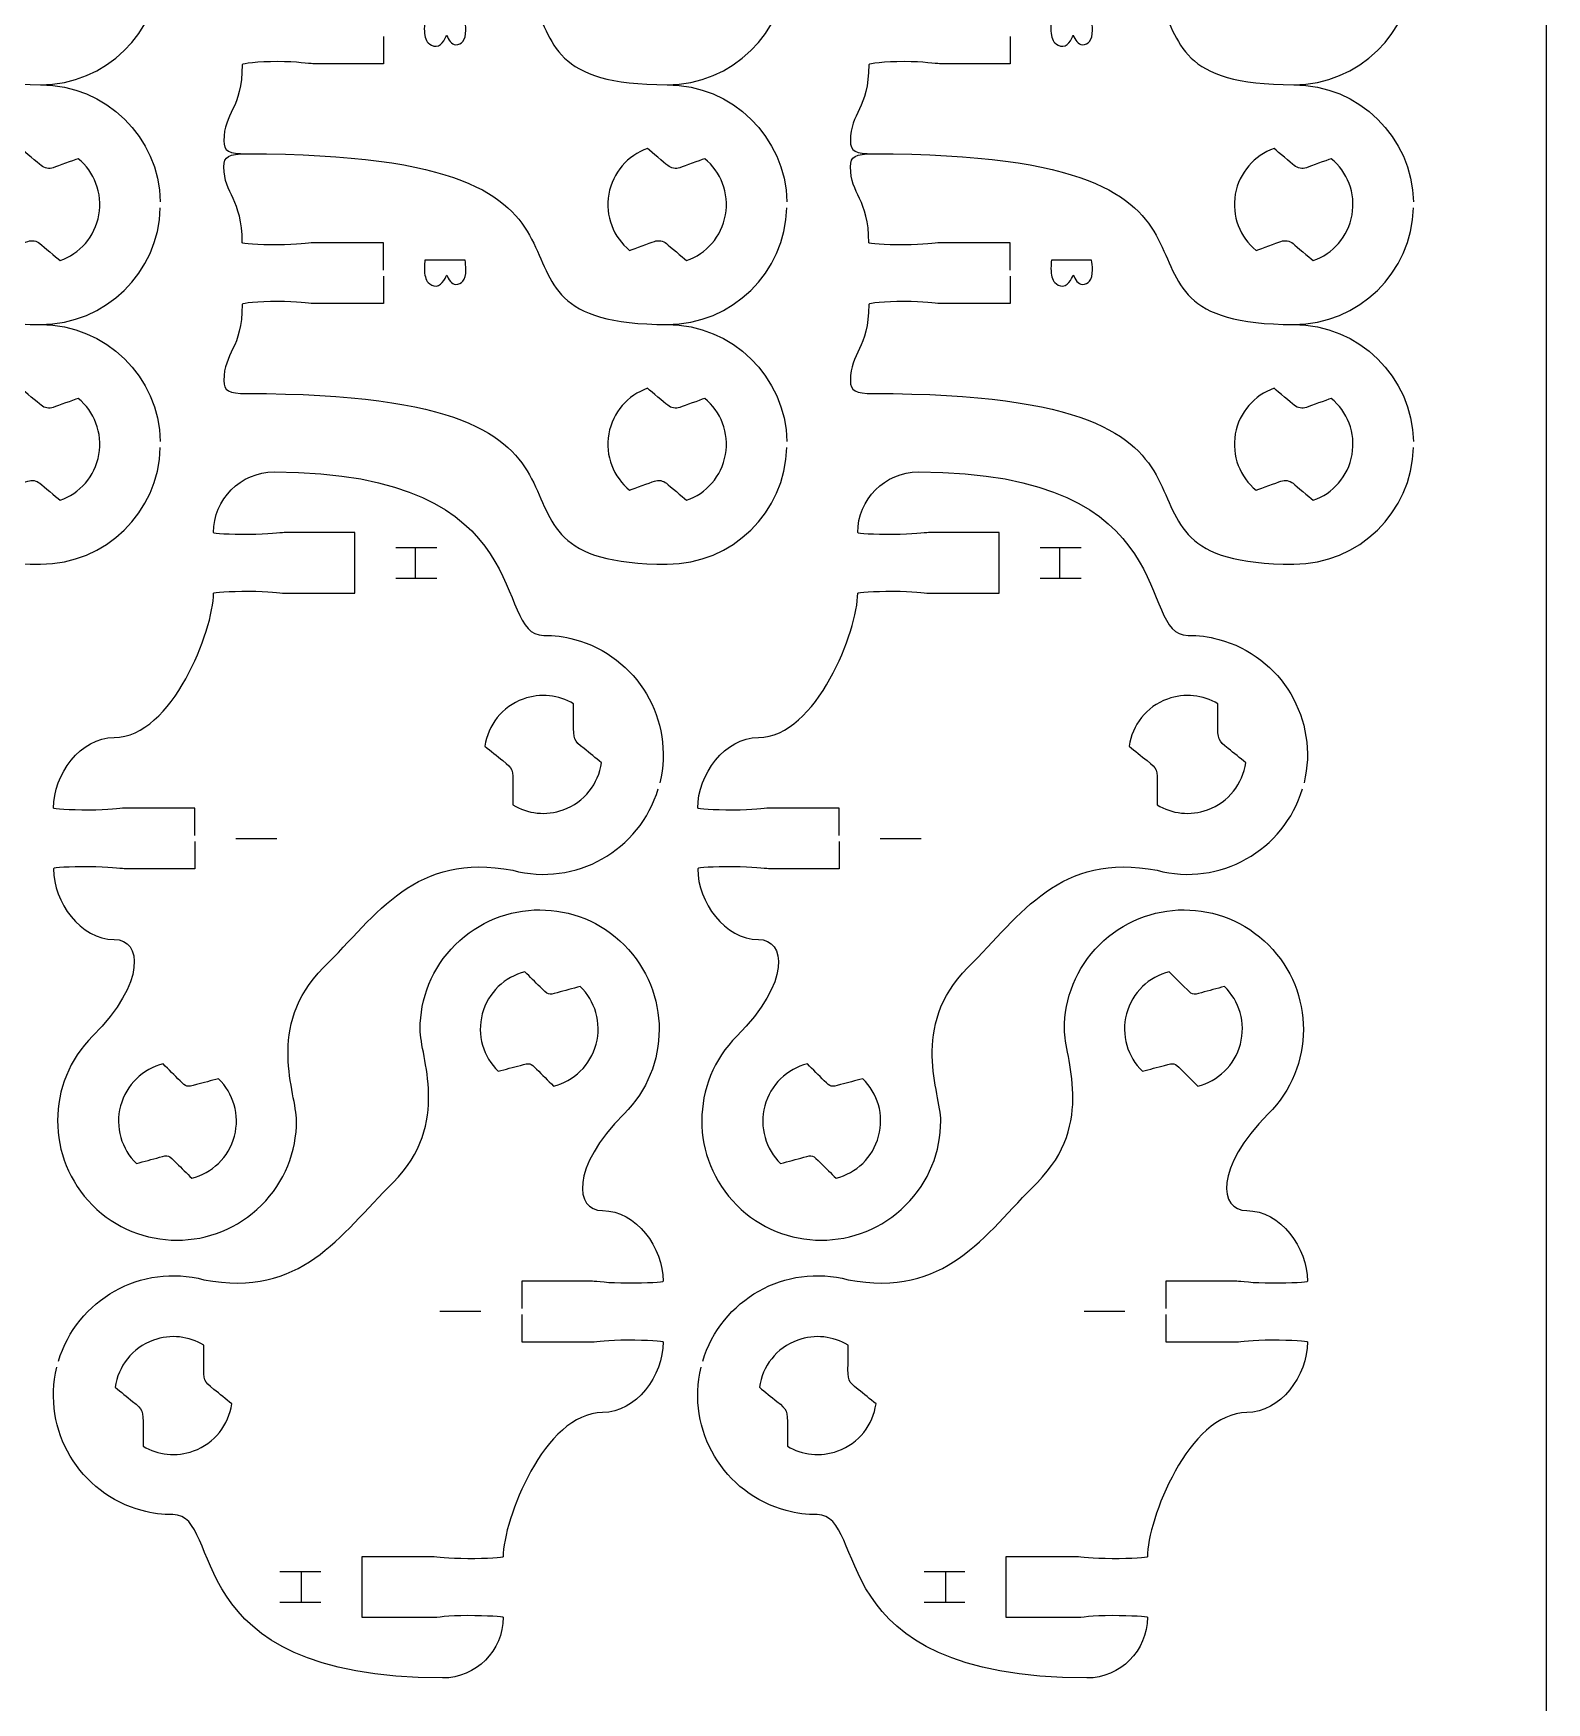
# Model space of a CAD drawing. Extents: x 0 to 300, y 0 to 300.
# Drawn here: x 225.1 to 300, y 131.7 to 214.4 of the extents above; entities that cross this region are included whole.
import ezdxf

# ---------------------------------------------------------------- set-up
doc = ezdxf.new("R2010")
doc.units = 0
doc.header["$MEASUREMENT"] = 0
doc.layers.add('DEFAULT', color=7, linetype='CONTINUOUS')

msp = doc.modelspace()

# ---------------------------------------------------------------- linework, layer by layer
at = {"layer": 'DEFAULT', "color": 1}
msp.add_lwpolyline([(299.999, 5.252), (299.999, 294.949)], dxfattribs=at)
at = {"layer": 'DEFAULT', "color": 250}
for points in [[(245.06, 188.893), (243.039, 188.893)], [(243.987, 188.893), (243.987, 187.391)], [(276.951, 188.893), (274.93, 188.893)], [(275.878, 188.893), (275.878, 187.391)], [(243.039, 187.391), (245.06, 187.391)], [(274.93, 187.391), (276.951, 187.391)], [(235.119, 174.506), (237.14, 174.506)], [(267.01, 174.506), (269.031, 174.506)], [(247.235, 151.084), (245.214, 151.084)], [(279.126, 151.084), (277.105, 151.084)], [(239.315, 138.199), (237.294, 138.199)], [(238.367, 136.697), (238.367, 138.199)], [(271.206, 138.199), (269.185, 138.199)], [(270.258, 136.697), (270.258, 138.199)], [(237.294, 136.697), (239.315, 136.697)], [(269.185, 136.697), (271.206, 136.697)]]:
    msp.add_lwpolyline(points, dxfattribs=at)
at = {"layer": 'DEFAULT', "color": 1}
for points, knots in [([(211.411, 226.073), (211.411, 225.621), (211.411, 225.17), (211.411, 224.718), (211.411, 224.718), (208.786, 224.722), (207.911, 224.722), (207.735, 224.722), (207.124, 224.82), (206.158, 224.824), (205.198, 224.82), (204.419, 224.732), (204.408, 224.672), (204.408, 222.464), (203.501, 222.302), (203.501, 220.908), (203.501, 220.386), (203.727, 220.263), (204.648, 220.263), (225.92, 220.263), (214.018, 211.817), (225.448, 211.814), (228.665, 211.814), (231.29, 214.389), (231.374, 217.585)], [0, 0, 0, 0, 3.84, 3.84, 3.84, 4.84, 4.84, 4.84, 5.84, 5.84, 5.84, 6.84, 6.84, 6.84, 7.84, 7.84, 7.84, 8.84, 8.84, 8.84, 9.86, 9.86, 9.86, 10.86, 10.86, 10.86, 10.86]), ([(242.427, 226.073), (242.427, 225.621), (242.427, 225.17), (242.427, 224.718), (242.427, 224.718), (239.803, 224.722), (238.928, 224.722), (238.752, 224.722), (238.141, 224.82), (237.175, 224.824), (236.215, 224.82), (235.435, 224.732), (235.425, 224.672), (235.425, 222.464), (234.518, 222.302), (234.518, 220.908), (234.518, 220.386), (234.744, 220.263), (235.665, 220.263), (256.937, 220.263), (245.035, 211.817), (256.465, 211.814), (259.682, 211.814), (262.307, 214.389), (262.391, 217.585)], [0, 0, 0, 0, 3.84, 3.84, 3.84, 4.84, 4.84, 4.84, 5.84, 5.84, 5.84, 6.84, 6.84, 6.84, 7.84, 7.84, 7.84, 8.84, 8.84, 8.84, 9.86, 9.86, 9.86, 10.86, 10.86, 10.86, 10.86]), ([(273.444, 226.073), (273.444, 225.621), (273.444, 225.17), (273.444, 224.718), (273.444, 224.718), (270.82, 224.722), (269.945, 224.722), (269.768, 224.722), (269.158, 224.82), (268.191, 224.824), (267.232, 224.82), (266.452, 224.732), (266.442, 224.672), (266.442, 222.464), (265.535, 222.302), (265.535, 220.908), (265.535, 220.386), (265.761, 220.263), (266.681, 220.263), (287.954, 220.263), (276.051, 211.817), (287.481, 211.814), (290.699, 211.814), (293.323, 214.389), (293.408, 217.585)], [0, 0, 0, 0, 3.84, 3.84, 3.84, 4.84, 4.84, 4.84, 5.84, 5.84, 5.84, 6.84, 6.84, 6.84, 7.84, 7.84, 7.84, 8.84, 8.84, 8.84, 9.86, 9.86, 9.86, 10.86, 10.86, 10.86, 10.86]), ([(211.411, 214.205), (211.411, 213.754), (211.411, 213.302), (211.411, 212.851), (211.411, 212.851), (208.786, 212.854), (207.911, 212.854), (207.735, 212.854), (207.124, 212.953), (206.158, 212.957), (205.198, 212.953), (204.419, 212.865), (204.408, 212.805), (204.408, 210.596), (203.501, 210.434), (203.501, 209.041), (203.501, 208.519), (203.727, 208.395), (204.648, 208.395), (225.92, 208.395), (214.018, 199.95), (225.448, 199.946), (228.665, 199.946), (231.29, 202.521), (231.374, 205.718)], [0, 0, 0, 0, 3.84, 3.84, 3.84, 4.84, 4.84, 4.84, 5.84, 5.84, 5.84, 6.84, 6.84, 6.84, 7.84, 7.84, 7.84, 8.84, 8.84, 8.84, 9.86, 9.86, 9.86, 10.86, 10.86, 10.86, 10.86]), ([(242.427, 214.205), (242.427, 213.754), (242.427, 213.302), (242.427, 212.851), (242.427, 212.851), (239.803, 212.854), (238.928, 212.854), (238.752, 212.854), (238.141, 212.953), (237.175, 212.957), (236.215, 212.953), (235.435, 212.865), (235.425, 212.805), (235.425, 210.596), (234.518, 210.434), (234.518, 209.041), (234.518, 208.519), (234.744, 208.395), (235.665, 208.395), (256.937, 208.395), (245.035, 199.95), (256.465, 199.946), (259.682, 199.946), (262.307, 202.521), (262.391, 205.718)], [0, 0, 0, 0, 3.84, 3.84, 3.84, 4.84, 4.84, 4.84, 5.84, 5.84, 5.84, 6.84, 6.84, 6.84, 7.84, 7.84, 7.84, 8.84, 8.84, 8.84, 9.86, 9.86, 9.86, 10.86, 10.86, 10.86, 10.86]), ([(273.444, 214.205), (273.444, 213.754), (273.444, 213.302), (273.444, 212.851), (273.444, 212.851), (270.82, 212.854), (269.945, 212.854), (269.768, 212.854), (269.158, 212.953), (268.191, 212.957), (267.232, 212.953), (266.452, 212.865), (266.442, 212.805), (266.442, 210.596), (265.535, 210.434), (265.535, 209.041), (265.535, 208.519), (265.761, 208.395), (266.681, 208.395), (287.954, 208.395), (276.051, 199.95), (287.481, 199.946), (290.699, 199.946), (293.323, 202.521), (293.408, 205.718)], [0, 0, 0, 0, 3.84, 3.84, 3.84, 4.84, 4.84, 4.84, 5.84, 5.84, 5.84, 6.84, 6.84, 6.84, 7.84, 7.84, 7.84, 8.84, 8.84, 8.84, 9.86, 9.86, 9.86, 10.86, 10.86, 10.86, 10.86]), ([(225.444, 211.814), (225.447, 211.814), (225.449, 211.814), (225.451, 211.814), (228.672, 211.81), (231.307, 209.221), (231.374, 206.017)], [0, 0, 0, 0, 0.02, 0.02, 0.02, 1.02, 1.02, 1.02, 1.02]), ([(256.461, 211.814), (256.463, 211.814), (256.466, 211.814), (256.468, 211.814), (259.689, 211.81), (262.324, 209.221), (262.391, 206.017)], [0, 0, 0, 0, 0.02, 0.02, 0.02, 1.02, 1.02, 1.02, 1.02]), ([(287.478, 211.814), (287.48, 211.814), (287.482, 211.814), (287.485, 211.814), (290.706, 211.81), (293.341, 209.221), (293.408, 206.017)], [0, 0, 0, 0, 0.02, 0.02, 0.02, 1.02, 1.02, 1.02, 1.02]), ([(222.556, 206.393), (222.746, 207.473), (223.505, 208.312), (224.475, 208.654), (224.701, 208.464), (225.283, 207.977), (225.477, 207.811), (225.642, 207.674), (225.872, 207.635), (226.076, 207.705), (226.316, 207.797), (227.036, 208.055), (227.308, 208.153), (228.098, 207.504), (228.525, 206.453), (228.334, 205.374), (228.144, 204.287), (227.382, 203.447), (226.412, 203.112), (226.189, 203.299), (225.607, 203.786), (225.413, 203.952), (225.247, 204.089), (225.018, 204.132), (224.813, 204.058), (224.574, 203.97), (223.868, 203.712), (223.589, 203.61), (222.792, 204.259), (222.362, 205.31), (222.556, 206.393)], [1, 1, 1, 1, 2, 2, 2, 3, 3, 3, 4, 4, 4, 5, 5, 5, 6, 6, 6, 7, 7, 7, 8, 8, 8, 9, 9, 9, 10, 10, 10, 11, 11, 11, 11]), ([(242.427, 202.638), (242.427, 203.087), (242.427, 203.536), (242.427, 203.985), (241.261, 203.985), (240.094, 203.985), (238.928, 203.985), (238.752, 203.985), (238.148, 203.887), (237.175, 203.887), (236.208, 203.887), (235.428, 203.932), (235.428, 203.985), (235.428, 206.197), (234.522, 206.36), (234.522, 207.753), (234.522, 208.272), (234.748, 208.395), (235.668, 208.395)], [0, 0, 0, 0, 3.82, 3.82, 3.82, 13.74, 13.74, 13.74, 14.74, 14.74, 14.74, 15.74, 15.74, 15.74, 16.74, 16.74, 16.74, 17.74, 17.74, 17.74, 17.74]), ([(253.572, 206.393), (253.763, 207.473), (254.521, 208.312), (255.492, 208.654), (255.717, 208.464), (256.299, 207.977), (256.493, 207.811), (256.659, 207.674), (256.889, 207.635), (257.093, 207.705), (257.333, 207.797), (258.053, 208.055), (258.324, 208.153), (259.115, 207.504), (259.541, 206.453), (259.351, 205.374), (259.16, 204.287), (258.398, 203.447), (257.428, 203.112), (257.206, 203.299), (256.624, 203.786), (256.43, 203.952), (256.264, 204.089), (256.035, 204.132), (255.83, 204.058), (255.59, 203.97), (254.885, 203.712), (254.606, 203.61), (253.809, 204.259), (253.378, 205.31), (253.572, 206.393)], [1, 1, 1, 1, 2, 2, 2, 3, 3, 3, 4, 4, 4, 5, 5, 5, 6, 6, 6, 7, 7, 7, 8, 8, 8, 9, 9, 9, 10, 10, 10, 11, 11, 11, 11]), ([(273.444, 202.638), (273.444, 203.087), (273.444, 203.536), (273.444, 203.985), (272.278, 203.985), (271.111, 203.985), (269.945, 203.985), (269.768, 203.985), (269.165, 203.887), (268.191, 203.887), (267.225, 203.887), (266.445, 203.932), (266.445, 203.985), (266.445, 206.197), (265.538, 206.36), (265.538, 207.753), (265.538, 208.272), (265.764, 208.395), (266.685, 208.395)], [0, 0, 0, 0, 3.82, 3.82, 3.82, 13.74, 13.74, 13.74, 14.74, 14.74, 14.74, 15.74, 15.74, 15.74, 16.74, 16.74, 16.74, 17.74, 17.74, 17.74, 17.74]), ([(284.589, 206.393), (284.78, 207.473), (285.538, 208.312), (286.508, 208.654), (286.734, 208.464), (287.316, 207.977), (287.51, 207.811), (287.676, 207.674), (287.905, 207.635), (288.11, 207.705), (288.35, 207.797), (289.069, 208.055), (289.341, 208.153), (290.131, 207.504), (290.558, 206.453), (290.368, 205.374), (290.177, 204.287), (289.415, 203.447), (288.445, 203.112), (288.223, 203.299), (287.641, 203.786), (287.447, 203.952), (287.281, 204.089), (287.052, 204.132), (286.847, 204.058), (286.607, 203.97), (285.902, 203.712), (285.623, 203.61), (284.826, 204.259), (284.395, 205.31), (284.589, 206.393)], [1, 1, 1, 1, 2, 2, 2, 3, 3, 3, 4, 4, 4, 5, 5, 5, 6, 6, 6, 7, 7, 7, 8, 8, 8, 9, 9, 9, 10, 10, 10, 11, 11, 11, 11]), ([(211.411, 202.338), (211.411, 201.886), (211.411, 201.435), (211.411, 200.983), (211.411, 200.983), (208.786, 200.987), (207.911, 200.987), (207.735, 200.987), (207.124, 201.086), (206.158, 201.089), (205.198, 201.086), (204.419, 200.997), (204.408, 200.937), (204.408, 198.729), (203.501, 198.567), (203.501, 197.173), (203.501, 196.651), (203.727, 196.528), (204.648, 196.528), (225.92, 196.528), (214.018, 188.082), (225.448, 188.079), (228.665, 188.079), (231.29, 190.654), (231.374, 193.85)], [0, 0, 0, 0, 3.84, 3.84, 3.84, 4.84, 4.84, 4.84, 5.84, 5.84, 5.84, 6.84, 6.84, 6.84, 7.84, 7.84, 7.84, 8.84, 8.84, 8.84, 9.86, 9.86, 9.86, 10.86, 10.86, 10.86, 10.86]), ([(242.427, 202.338), (242.427, 201.886), (242.427, 201.435), (242.427, 200.983), (242.427, 200.983), (239.803, 200.987), (238.928, 200.987), (238.752, 200.987), (238.141, 201.086), (237.175, 201.089), (236.215, 201.086), (235.435, 200.997), (235.425, 200.937), (235.425, 198.729), (234.518, 198.567), (234.518, 197.173), (234.518, 196.651), (234.744, 196.528), (235.665, 196.528), (256.937, 196.528), (245.035, 188.082), (256.465, 188.079), (259.682, 188.079), (262.307, 190.654), (262.391, 193.85)], [0, 0, 0, 0, 3.84, 3.84, 3.84, 4.84, 4.84, 4.84, 5.84, 5.84, 5.84, 6.84, 6.84, 6.84, 7.84, 7.84, 7.84, 8.84, 8.84, 8.84, 9.86, 9.86, 9.86, 10.86, 10.86, 10.86, 10.86]), ([(273.444, 202.338), (273.444, 201.886), (273.444, 201.435), (273.444, 200.983), (273.444, 200.983), (270.82, 200.987), (269.945, 200.987), (269.768, 200.987), (269.158, 201.086), (268.191, 201.089), (267.232, 201.086), (266.452, 200.997), (266.442, 200.937), (266.442, 198.729), (265.535, 198.567), (265.535, 197.173), (265.535, 196.651), (265.761, 196.528), (266.681, 196.528), (287.954, 196.528), (276.051, 188.082), (287.481, 188.079), (290.699, 188.079), (293.323, 190.654), (293.408, 193.85)], [0, 0, 0, 0, 3.84, 3.84, 3.84, 4.84, 4.84, 4.84, 5.84, 5.84, 5.84, 6.84, 6.84, 6.84, 7.84, 7.84, 7.84, 8.84, 8.84, 8.84, 9.86, 9.86, 9.86, 10.86, 10.86, 10.86, 10.86]), ([(225.444, 199.946), (225.447, 199.946), (225.449, 199.946), (225.451, 199.946), (228.672, 199.943), (231.307, 197.353), (231.374, 194.15)], [0, 0, 0, 0, 0.02, 0.02, 0.02, 1.02, 1.02, 1.02, 1.02]), ([(256.461, 199.946), (256.463, 199.946), (256.466, 199.946), (256.468, 199.946), (259.689, 199.943), (262.324, 197.353), (262.391, 194.15)], [0, 0, 0, 0, 0.02, 0.02, 0.02, 1.02, 1.02, 1.02, 1.02]), ([(287.478, 199.946), (287.48, 199.946), (287.482, 199.946), (287.485, 199.946), (290.706, 199.943), (293.341, 197.353), (293.408, 194.15)], [0, 0, 0, 0, 0.02, 0.02, 0.02, 1.02, 1.02, 1.02, 1.02]), ([(222.556, 194.526), (222.746, 195.605), (223.505, 196.445), (224.475, 196.787), (224.701, 196.596), (225.283, 196.11), (225.477, 195.944), (225.642, 195.806), (225.872, 195.767), (226.076, 195.838), (226.316, 195.93), (227.036, 196.187), (227.308, 196.286), (228.098, 195.637), (228.525, 194.586), (228.334, 193.506), (228.144, 192.42), (227.382, 191.58), (226.412, 191.245), (226.189, 191.432), (225.607, 191.919), (225.413, 192.084), (225.247, 192.222), (225.018, 192.264), (224.813, 192.19), (224.574, 192.102), (223.868, 191.845), (223.589, 191.742), (222.792, 192.391), (222.362, 193.443), (222.556, 194.526)], [1, 1, 1, 1, 2, 2, 2, 3, 3, 3, 4, 4, 4, 5, 5, 5, 6, 6, 6, 7, 7, 7, 8, 8, 8, 9, 9, 9, 10, 10, 10, 11, 11, 11, 11]), ([(253.572, 194.526), (253.763, 195.605), (254.521, 196.445), (255.492, 196.787), (255.717, 196.596), (256.299, 196.11), (256.493, 195.944), (256.659, 195.806), (256.889, 195.767), (257.093, 195.838), (257.333, 195.93), (258.053, 196.187), (258.324, 196.286), (259.115, 195.637), (259.541, 194.586), (259.351, 193.506), (259.16, 192.42), (258.398, 191.58), (257.428, 191.245), (257.206, 191.432), (256.624, 191.919), (256.43, 192.084), (256.264, 192.222), (256.035, 192.264), (255.83, 192.19), (255.59, 192.102), (254.885, 191.845), (254.606, 191.742), (253.809, 192.391), (253.378, 193.443), (253.572, 194.526)], [1, 1, 1, 1, 2, 2, 2, 3, 3, 3, 4, 4, 4, 5, 5, 5, 6, 6, 6, 7, 7, 7, 8, 8, 8, 9, 9, 9, 10, 10, 10, 11, 11, 11, 11]), ([(284.589, 194.526), (284.78, 195.605), (285.538, 196.445), (286.508, 196.787), (286.734, 196.596), (287.316, 196.11), (287.51, 195.944), (287.676, 195.806), (287.905, 195.767), (288.11, 195.838), (288.35, 195.93), (289.069, 196.187), (289.341, 196.286), (290.131, 195.637), (290.558, 194.586), (290.368, 193.506), (290.177, 192.42), (289.415, 191.58), (288.445, 191.245), (288.223, 191.432), (287.641, 191.919), (287.447, 192.084), (287.281, 192.222), (287.052, 192.264), (286.847, 192.19), (286.607, 192.102), (285.902, 191.845), (285.623, 191.742), (284.826, 192.391), (284.395, 193.443), (284.589, 194.526)], [1, 1, 1, 1, 2, 2, 2, 3, 3, 3, 4, 4, 4, 5, 5, 5, 6, 6, 6, 7, 7, 7, 8, 8, 8, 9, 9, 9, 10, 10, 10, 11, 11, 11, 11]), ([(233.087, 174.657), (233.087, 175.106), (233.087, 175.555), (233.087, 176.004), (231.92, 176.004), (230.752, 176.004), (229.584, 176.004), (229.411, 176.004), (228.805, 175.905), (227.834, 175.905), (226.868, 175.905), (226.085, 175.951), (226.085, 176.004), (226.085, 177.666), (227.429, 179.507), (229.087, 179.507), (231.976, 179.507), (234.008, 184.845), (234.008, 186.644), (234.008, 186.7), (234.791, 186.743), (235.758, 186.743), (236.724, 186.743), (237.331, 186.644), (237.508, 186.644), (238.674, 186.644), (239.841, 186.644), (241.007, 186.644), (241.007, 187.643), (241.007, 188.643), (241.007, 189.643), (239.841, 189.643), (238.674, 189.643), (237.508, 189.643), (237.331, 189.643), (236.724, 189.544), (235.758, 189.544), (234.791, 189.544), (234.008, 189.59), (234.008, 189.643), (234.008, 191.301), (235.349, 192.645), (237.007, 192.645), (250.356, 192.645), (247.728, 184.555), (250.356, 184.555), (250.864, 184.559), (251.372, 184.496), (251.883, 184.358), (254.984, 183.525), (256.857, 180.361), (256.099, 177.257)], [0, 0, 0, 0, 3.82, 3.82, 3.82, 13.75, 13.75, 13.75, 14.75, 14.75, 14.75, 15.75, 15.75, 15.75, 16.75, 16.75, 16.75, 17.75, 17.75, 17.75, 18.75, 18.75, 18.75, 19.75, 19.75, 19.75, 29.67, 29.67, 29.67, 38.17, 38.17, 38.17, 48.09, 48.09, 48.09, 49.09, 49.09, 49.09, 50.09, 50.09, 50.09, 51.09, 51.09, 51.09, 52.09, 52.09, 52.09, 53.09, 53.09, 53.09, 54.09, 54.09, 54.09, 54.09]), ([(264.978, 174.657), (264.978, 175.106), (264.978, 175.555), (264.978, 176.004), (263.811, 176.004), (262.643, 176.004), (261.475, 176.004), (261.302, 176.004), (260.696, 175.905), (259.725, 175.905), (258.759, 175.905), (257.976, 175.951), (257.976, 176.004), (257.976, 177.666), (259.32, 179.507), (260.978, 179.507), (263.867, 179.507), (265.899, 184.845), (265.899, 186.644), (265.899, 186.7), (266.682, 186.743), (267.649, 186.743), (268.615, 186.743), (269.222, 186.644), (269.399, 186.644), (270.565, 186.644), (271.732, 186.644), (272.898, 186.644), (272.898, 187.643), (272.898, 188.643), (272.898, 189.643), (271.732, 189.643), (270.565, 189.643), (269.399, 189.643), (269.222, 189.643), (268.615, 189.544), (267.649, 189.544), (266.682, 189.544), (265.899, 189.59), (265.899, 189.643), (265.899, 191.301), (267.24, 192.645), (268.898, 192.645), (282.247, 192.645), (279.619, 184.555), (282.247, 184.555), (282.755, 184.559), (283.263, 184.496), (283.774, 184.358), (286.875, 183.525), (288.749, 180.361), (287.99, 177.257)], [0, 0, 0, 0, 3.82, 3.82, 3.82, 13.75, 13.75, 13.75, 14.75, 14.75, 14.75, 15.75, 15.75, 15.75, 16.75, 16.75, 16.75, 17.75, 17.75, 17.75, 18.75, 18.75, 18.75, 19.75, 19.75, 19.75, 29.67, 29.67, 29.67, 38.17, 38.17, 38.17, 48.09, 48.09, 48.09, 49.09, 49.09, 49.09, 50.09, 50.09, 50.09, 51.09, 51.09, 51.09, 52.09, 52.09, 52.09, 53.09, 53.09, 53.09, 54.09, 54.09, 54.09, 54.09]), ([(247.442, 179.071), (247.591, 180.105), (248.289, 181.029), (249.337, 181.407), (250.194, 181.717), (251.104, 181.601), (251.831, 181.167), (251.831, 180.854), (251.831, 180.541), (251.831, 180.228), (251.831, 179.378), (251.831, 179.378), (252.35, 178.955), (252.638, 178.721), (252.926, 178.487), (253.214, 178.253), (253.069, 177.223), (252.374, 176.302), (251.319, 175.921), (250.466, 175.61), (249.556, 175.727), (248.829, 176.164), (248.829, 176.475), (248.829, 176.785), (248.829, 177.096), (248.832, 177.946), (248.85, 177.932), (248.328, 178.355), (248.033, 178.594), (247.738, 178.832), (247.442, 179.071)], [3.228157, 3.228157, 3.228157, 3.228157, 4.228157, 4.228157, 4.228157, 5.228157, 5.228157, 5.228157, 7.888157, 7.888157, 7.888157, 8.888157, 8.888157, 8.888157, 12.044516, 12.044516, 12.044516, 13.044516, 13.044516, 13.044516, 14.044516, 14.044516, 14.044516, 16.684516, 16.684516, 16.684516, 17.684516, 17.684516, 17.684516, 20.912673, 20.912673, 20.912673, 20.912673]), ([(279.333, 179.071), (279.481, 180.105), (280.18, 181.029), (281.228, 181.407), (282.085, 181.717), (282.995, 181.601), (283.722, 181.167), (283.722, 180.854), (283.722, 180.541), (283.722, 180.228), (283.722, 179.378), (283.722, 179.378), (284.24, 178.955), (284.528, 178.721), (284.817, 178.487), (285.105, 178.253), (284.96, 177.223), (284.265, 176.302), (283.21, 175.921), (282.357, 175.61), (281.446, 175.727), (280.72, 176.164), (280.72, 176.475), (280.72, 176.785), (280.72, 177.096), (280.723, 177.946), (280.741, 177.932), (280.219, 178.355), (279.924, 178.594), (279.628, 178.832), (279.333, 179.071)], [3.228157, 3.228157, 3.228157, 3.228157, 4.228157, 4.228157, 4.228157, 5.228157, 5.228157, 5.228157, 7.888157, 7.888157, 7.888157, 8.888157, 8.888157, 8.888157, 12.044516, 12.044516, 12.044516, 13.044516, 13.044516, 13.044516, 14.044516, 14.044516, 14.044516, 16.684516, 16.684516, 16.684516, 17.684516, 17.684516, 17.684516, 20.912673, 20.912673, 20.912673, 20.912673]), ([(233.087, 174.357), (233.087, 173.906), (233.087, 173.456), (233.087, 173.006), (231.92, 173.006), (230.752, 173.006), (229.584, 173.006), (229.411, 173.006), (228.805, 173.104), (227.834, 173.104), (226.868, 173.104), (226.085, 173.062), (226.085, 173.006), (226.085, 171.347), (227.429, 169.506), (229.087, 169.506), (230.459, 169.506), (230.692, 167.393), (228.025, 164.722), (225.711, 162.415), (225.707, 158.669), (228.014, 156.354), (230.321, 154.044), (234.064, 154.04), (236.379, 156.347), (237.536, 157.501), (238.118, 159.011), (238.118, 160.528), (238.121, 161.872), (236.548, 165.199), (239.455, 168.109), (242.118, 170.769), (244.009, 173.849), (248.821, 172.928), (251.919, 172.099), (255.115, 173.905), (256.021, 176.967)], [0, 0, 0, 0, 3.83, 3.83, 3.83, 13.76, 13.76, 13.76, 14.76, 14.76, 14.76, 15.76, 15.76, 15.76, 16.76, 16.76, 16.76, 17.76, 17.76, 17.76, 18.76, 18.76, 18.76, 19.76, 19.76, 19.76, 20.76, 20.76, 20.76, 21.76, 21.76, 21.76, 22.76, 22.76, 22.76, 23.76, 23.76, 23.76, 23.76]), ([(264.978, 174.357), (264.978, 173.906), (264.978, 173.456), (264.978, 173.006), (263.811, 173.006), (262.643, 173.006), (261.475, 173.006), (261.302, 173.006), (260.696, 173.104), (259.725, 173.104), (258.759, 173.104), (257.976, 173.062), (257.976, 173.006), (257.976, 171.347), (259.32, 169.506), (260.978, 169.506), (262.35, 169.506), (262.583, 167.393), (259.916, 164.722), (257.602, 162.415), (257.598, 158.669), (259.905, 156.354), (262.213, 154.044), (265.956, 154.04), (268.27, 156.347), (269.427, 157.501), (270.009, 159.011), (270.009, 160.528), (270.012, 161.872), (268.439, 165.199), (271.346, 168.109), (274.009, 170.769), (275.9, 173.849), (280.712, 172.928), (283.81, 172.099), (287.006, 173.905), (287.912, 176.967)], [0, 0, 0, 0, 3.83, 3.83, 3.83, 13.76, 13.76, 13.76, 14.76, 14.76, 14.76, 15.76, 15.76, 15.76, 16.76, 16.76, 16.76, 17.76, 17.76, 17.76, 18.76, 18.76, 18.76, 19.76, 19.76, 19.76, 20.76, 20.76, 20.76, 21.76, 21.76, 21.76, 22.76, 22.76, 22.76, 23.76, 23.76, 23.76, 23.76]), ([(226.332, 148.622), (227.238, 151.684), (230.434, 153.49), (233.532, 152.661), (238.344, 151.74), (240.235, 154.82), (242.898, 157.48), (245.805, 160.39), (244.231, 163.717), (244.235, 165.061), (244.235, 166.578), (244.817, 168.088), (245.974, 169.241), (248.288, 171.549), (252.031, 171.545), (254.339, 169.234), (256.646, 166.92), (256.642, 163.174), (254.328, 160.866), (251.661, 158.196), (251.894, 156.083), (253.266, 156.083), (254.924, 156.083), (256.268, 154.241), (256.268, 152.583), (256.268, 152.527), (255.485, 152.484), (254.518, 152.484), (253.548, 152.484), (252.942, 152.583), (252.769, 152.583), (251.601, 152.583), (250.433, 152.583), (249.266, 152.583), (249.266, 152.133), (249.266, 151.683), (249.266, 151.232)], [0, 0, 0, 0, 1, 1, 1, 2, 2, 2, 3, 3, 3, 4, 4, 4, 5, 5, 5, 6, 6, 6, 7, 7, 7, 8, 8, 8, 9, 9, 9, 10, 10, 10, 19.93, 19.93, 19.93, 23.76, 23.76, 23.76, 23.76]), ([(258.223, 148.622), (259.129, 151.684), (262.325, 153.49), (265.423, 152.661), (270.235, 151.74), (272.126, 154.82), (274.789, 157.48), (277.696, 160.39), (276.123, 163.717), (276.126, 165.061), (276.126, 166.578), (276.708, 168.088), (277.865, 169.241), (280.18, 171.549), (283.923, 171.545), (286.23, 169.234), (288.537, 166.92), (288.533, 163.174), (286.219, 160.866), (283.552, 158.196), (283.785, 156.083), (285.157, 156.083), (286.815, 156.083), (288.159, 154.241), (288.159, 152.583), (288.159, 152.527), (287.376, 152.484), (286.41, 152.484), (285.439, 152.484), (284.833, 152.583), (284.66, 152.583), (283.492, 152.583), (282.324, 152.583), (281.157, 152.583), (281.157, 152.133), (281.157, 151.683), (281.157, 151.232)], [0, 0, 0, 0, 1, 1, 1, 2, 2, 2, 3, 3, 3, 4, 4, 4, 5, 5, 5, 6, 6, 6, 7, 7, 7, 8, 8, 8, 9, 9, 9, 10, 10, 10, 19.93, 19.93, 19.93, 23.76, 23.76, 23.76, 23.76]), ([(250.84, 162.246), (250.561, 162.525), (250.282, 162.803), (250.004, 163.082), (249.683, 163.403), (249.683, 163.403), (249.196, 163.272), (248.831, 163.175), (248.467, 163.077), (248.099, 162.983), (247.365, 163.695), (247.03, 164.768), (247.312, 165.827), (247.598, 166.885), (248.427, 167.657), (249.422, 167.904), (249.672, 167.655), (249.922, 167.406), (250.173, 167.157), (250.579, 166.747), (250.579, 166.747), (251.016, 166.867), (251.398, 166.97), (251.78, 167.072), (252.163, 167.174), (252.893, 166.465), (253.232, 165.386), (252.949, 164.327), (252.671, 163.265), (251.838, 162.496), (250.84, 162.246)], [0, 0, 0, 0, 3.351686, 3.351686, 3.351686, 4.351686, 4.351686, 4.351686, 7.575018, 7.575018, 7.575018, 8.575018, 8.575018, 8.575018, 9.575018, 9.575018, 9.575018, 12.58023, 12.58023, 12.58023, 13.58023, 13.58023, 13.58023, 16.944662, 16.944662, 16.944662, 17.944662, 17.944662, 17.944662, 18.944662, 18.944662, 18.944662, 18.944662]), ([(282.73, 162.246), (282.452, 162.525), (282.173, 162.803), (281.894, 163.082), (281.573, 163.403), (281.573, 163.403), (281.087, 163.272), (280.722, 163.175), (280.357, 163.077), (279.989, 162.983), (279.256, 163.695), (278.92, 164.768), (279.203, 165.827), (279.488, 166.885), (280.317, 167.657), (281.312, 167.904), (281.563, 167.655), (281.813, 167.406), (282.064, 167.157), (282.469, 166.747), (282.469, 166.747), (282.907, 166.867), (283.289, 166.97), (283.671, 167.072), (284.053, 167.174), (284.784, 166.465), (285.122, 165.386), (284.84, 164.327), (284.561, 163.265), (283.729, 162.496), (282.73, 162.246)], [0, 0, 0, 0, 3.351686, 3.351686, 3.351686, 4.351686, 4.351686, 4.351686, 7.575018, 7.575018, 7.575018, 8.575018, 8.575018, 8.575018, 9.575018, 9.575018, 9.575018, 12.58023, 12.58023, 12.58023, 13.58023, 13.58023, 13.58023, 16.944662, 16.944662, 16.944662, 17.944662, 17.944662, 17.944662, 18.944662, 18.944662, 18.944662, 18.944662]), ([(231.515, 163.344), (231.793, 163.066), (232.072, 162.787), (232.351, 162.508), (232.672, 162.187), (232.672, 162.187), (233.158, 162.318), (233.523, 162.415), (233.888, 162.513), (234.256, 162.607), (234.989, 161.894), (235.325, 160.822), (235.042, 159.764), (234.757, 158.705), (233.928, 157.933), (232.933, 157.686), (232.682, 157.935), (232.432, 158.184), (232.181, 158.434), (231.776, 158.843), (231.776, 158.843), (231.338, 158.723), (230.956, 158.621), (230.574, 158.518), (230.192, 158.416), (229.461, 159.125), (229.123, 160.205), (229.405, 161.263), (229.684, 162.325), (230.516, 163.094), (231.515, 163.344)], [0, 0, 0, 0, 3.351686, 3.351686, 3.351686, 4.351686, 4.351686, 4.351686, 7.575018, 7.575018, 7.575018, 8.575018, 8.575018, 8.575018, 9.575018, 9.575018, 9.575018, 12.58023, 12.58023, 12.58023, 13.58023, 13.58023, 13.58023, 16.944662, 16.944662, 16.944662, 17.944662, 17.944662, 17.944662, 18.944662, 18.944662, 18.944662, 18.944662]), ([(263.405, 163.344), (263.684, 163.066), (263.963, 162.787), (264.241, 162.508), (264.562, 162.187), (264.562, 162.187), (265.049, 162.318), (265.414, 162.415), (265.778, 162.513), (266.146, 162.607), (266.88, 161.894), (267.215, 160.822), (266.933, 159.764), (266.647, 158.705), (265.818, 157.933), (264.823, 157.686), (264.573, 157.935), (264.323, 158.184), (264.072, 158.434), (263.666, 158.843), (263.666, 158.843), (263.229, 158.723), (262.847, 158.621), (262.465, 158.518), (262.082, 158.416), (261.352, 159.125), (261.013, 160.205), (261.296, 161.263), (261.574, 162.325), (262.407, 163.094), (263.405, 163.344)], [1, 1, 1, 1, 4.351686, 4.351686, 4.351686, 5.351686, 5.351686, 5.351686, 8.575018, 8.575018, 8.575018, 9.575018, 9.575018, 9.575018, 10.575018, 10.575018, 10.575018, 13.58023, 13.58023, 13.58023, 14.58023, 14.58023, 14.58023, 17.944662, 17.944662, 17.944662, 18.944662, 18.944662, 18.944662, 19.944662, 19.944662, 19.944662, 19.944662]), ([(249.266, 150.932), (249.266, 150.483), (249.266, 150.034), (249.266, 149.585), (250.433, 149.585), (251.601, 149.585), (252.769, 149.585), (252.942, 149.585), (253.548, 149.683), (254.518, 149.683), (255.485, 149.683), (256.268, 149.638), (256.268, 149.585), (256.268, 147.923), (254.924, 146.082), (253.266, 146.082), (250.377, 146.082), (248.345, 140.748), (248.345, 138.948), (248.345, 138.892), (247.562, 138.85), (246.595, 138.85), (245.628, 138.85), (245.022, 138.948), (244.845, 138.948), (243.679, 138.948), (242.512, 138.948), (241.346, 138.948), (241.346, 137.949), (241.346, 136.949), (241.346, 135.95), (242.512, 135.95), (243.679, 135.95), (244.845, 135.95), (245.022, 135.95), (245.628, 136.049), (246.595, 136.049), (247.562, 136.049), (248.345, 136.003), (248.345, 135.95), (248.345, 134.292), (247.004, 132.948), (245.346, 132.948), (231.997, 132.948), (234.625, 141.033), (231.997, 141.033), (231.489, 141.03), (230.981, 141.093), (230.47, 141.231), (227.369, 142.063), (225.499, 145.224), (226.254, 148.329)], [0, 0, 0, 0, 3.82, 3.82, 3.82, 13.75, 13.75, 13.75, 14.75, 14.75, 14.75, 15.75, 15.75, 15.75, 16.75, 16.75, 16.75, 17.75, 17.75, 17.75, 18.75, 18.75, 18.75, 19.75, 19.75, 19.75, 29.67, 29.67, 29.67, 38.17, 38.17, 38.17, 48.09, 48.09, 48.09, 49.09, 49.09, 49.09, 50.09, 50.09, 50.09, 51.09, 51.09, 51.09, 52.09, 52.09, 52.09, 53.09, 53.09, 53.09, 54.09, 54.09, 54.09, 54.09]), ([(281.157, 150.932), (281.157, 150.483), (281.157, 150.034), (281.157, 149.585), (282.324, 149.585), (283.492, 149.585), (284.66, 149.585), (284.833, 149.585), (285.439, 149.683), (286.41, 149.683), (287.376, 149.683), (288.159, 149.638), (288.159, 149.585), (288.159, 147.923), (286.815, 146.082), (285.157, 146.082), (282.268, 146.082), (280.236, 140.748), (280.236, 138.948), (280.236, 138.892), (279.453, 138.85), (278.486, 138.85), (277.52, 138.85), (276.913, 138.948), (276.736, 138.948), (275.57, 138.948), (274.403, 138.948), (273.237, 138.948), (273.237, 137.949), (273.237, 136.949), (273.237, 135.95), (274.403, 135.95), (275.57, 135.95), (276.736, 135.95), (276.913, 135.95), (277.52, 136.049), (278.486, 136.049), (279.453, 136.049), (280.236, 136.003), (280.236, 135.95), (280.236, 134.292), (278.895, 132.948), (277.237, 132.948), (263.888, 132.948), (266.516, 141.033), (263.888, 141.033), (263.38, 141.03), (262.872, 141.093), (262.361, 141.231), (259.26, 142.063), (257.39, 145.224), (258.145, 148.329)], [0, 0, 0, 0, 3.82, 3.82, 3.82, 13.75, 13.75, 13.75, 14.75, 14.75, 14.75, 15.75, 15.75, 15.75, 16.75, 16.75, 16.75, 17.75, 17.75, 17.75, 18.75, 18.75, 18.75, 19.75, 19.75, 19.75, 29.67, 29.67, 29.67, 38.17, 38.17, 38.17, 48.09, 48.09, 48.09, 49.09, 49.09, 49.09, 50.09, 50.09, 50.09, 51.09, 51.09, 51.09, 52.09, 52.09, 52.09, 53.09, 53.09, 53.09, 54.09, 54.09, 54.09, 54.09]), ([(234.912, 146.519), (234.764, 145.485), (234.065, 144.561), (233.017, 144.184), (232.16, 143.873), (231.25, 143.99), (230.523, 144.424), (230.523, 144.736), (230.523, 145.049), (230.523, 145.362), (230.523, 146.212), (230.523, 146.212), (230.005, 146.635), (229.717, 146.869), (229.428, 147.103), (229.14, 147.337), (229.285, 148.368), (229.98, 149.288), (231.035, 149.669), (231.888, 149.98), (232.799, 149.863), (233.525, 149.426), (233.525, 149.115), (233.525, 148.805), (233.525, 148.495), (233.522, 147.644), (233.504, 147.658), (234.026, 147.235), (234.321, 146.996), (234.617, 146.758), (234.912, 146.519)], [3.228157, 3.228157, 3.228157, 3.228157, 4.228157, 4.228157, 4.228157, 5.228157, 5.228157, 5.228157, 7.888157, 7.888157, 7.888157, 8.888157, 8.888157, 8.888157, 12.044516, 12.044516, 12.044516, 13.044516, 13.044516, 13.044516, 14.044516, 14.044516, 14.044516, 16.684516, 16.684516, 16.684516, 17.684516, 17.684516, 17.684516, 20.912673, 20.912673, 20.912673, 20.912673]), ([(266.803, 146.519), (266.654, 145.485), (265.956, 144.561), (264.908, 144.184), (264.051, 143.873), (263.141, 143.99), (262.414, 144.424), (262.414, 144.736), (262.414, 145.049), (262.414, 145.362), (262.414, 146.212), (262.414, 146.212), (261.895, 146.635), (261.607, 146.869), (261.319, 147.103), (261.031, 147.337), (261.176, 148.368), (261.871, 149.288), (262.926, 149.669), (263.779, 149.98), (264.689, 149.863), (265.416, 149.426), (265.416, 149.115), (265.416, 148.805), (265.416, 148.495), (265.413, 147.644), (265.395, 147.658), (265.917, 147.235), (266.212, 146.996), (266.507, 146.758), (266.803, 146.519)], [3.228157, 3.228157, 3.228157, 3.228157, 4.228157, 4.228157, 4.228157, 5.228157, 5.228157, 5.228157, 7.888157, 7.888157, 7.888157, 8.888157, 8.888157, 8.888157, 12.044516, 12.044516, 12.044516, 13.044516, 13.044516, 13.044516, 14.044516, 14.044516, 14.044516, 16.684516, 16.684516, 16.684516, 17.684516, 17.684516, 17.684516, 20.912673, 20.912673, 20.912673, 20.912673])]:
    msp.add_open_spline(points, degree=3, knots=knots, dxfattribs=at)
at = {"layer": 'DEFAULT', "color": 250}
for points in [[(246.455, 214.992), (246.479, 214.878), (246.497, 214.698), (246.497, 214.515), (246.497, 214.254), (246.452, 214.086), (246.35, 213.96), (246.272, 213.855), (246.152, 213.793), (245.993, 213.793), (245.798, 213.793), (245.627, 214.049), (245.549, 214.262), (245.549, 214.262), (245.337, 213.717), (245.037, 213.717), (244.863, 213.717), (244.731, 213.787), (244.632, 213.888), (244.503, 214.029), (244.443, 214.257), (244.443, 214.587), (244.443, 214.767), (244.455, 214.904), (244.467, 214.992), (245.13, 214.992), (245.792, 214.992), (246.455, 214.992)], [(277.472, 214.992), (277.496, 214.878), (277.514, 214.698), (277.514, 214.515), (277.514, 214.254), (277.469, 214.086), (277.367, 213.96), (277.289, 213.855), (277.169, 213.793), (277.01, 213.793), (276.815, 213.793), (276.644, 214.049), (276.566, 214.262), (276.566, 214.262), (276.353, 213.717), (276.054, 213.717), (275.88, 213.717), (275.748, 213.787), (275.649, 213.888), (275.52, 214.029), (275.46, 214.257), (275.46, 214.587), (275.46, 214.767), (275.472, 214.904), (275.484, 214.992), (276.146, 214.992), (276.809, 214.992), (277.472, 214.992)], [(246.459, 203.124), (246.483, 203.01), (246.501, 202.83), (246.501, 202.648), (246.501, 202.387), (246.456, 202.219), (246.354, 202.093), (246.276, 201.988), (246.156, 201.925), (245.997, 201.925), (245.802, 201.925), (245.631, 202.182), (245.553, 202.395), (245.553, 202.395), (245.34, 201.85), (245.04, 201.85), (244.867, 201.85), (244.735, 201.919), (244.636, 202.021), (244.507, 202.162), (244.447, 202.39), (244.447, 202.72), (244.447, 202.9), (244.459, 203.037), (244.471, 203.124), (245.133, 203.124), (245.796, 203.124), (246.459, 203.124)], [(277.475, 203.124), (277.499, 203.01), (277.517, 202.83), (277.517, 202.648), (277.517, 202.387), (277.473, 202.219), (277.371, 202.093), (277.292, 201.988), (277.173, 201.925), (277.014, 201.925), (276.819, 201.925), (276.648, 202.182), (276.57, 202.395), (276.57, 202.395), (276.357, 201.85), (276.057, 201.85), (275.883, 201.85), (275.751, 201.919), (275.653, 202.021), (275.523, 202.162), (275.463, 202.39), (275.463, 202.72), (275.463, 202.9), (275.475, 203.037), (275.487, 203.124), (276.15, 203.124), (276.813, 203.124), (277.475, 203.124)]]:
    msp.add_open_spline(points, degree=3, knots=[5.635, 5.635, 5.635, 5.635, 6.635, 6.635, 6.635, 7.635, 7.635, 7.635, 8.635, 8.635, 8.635, 9.635, 9.635, 9.635, 10.635, 10.635, 10.635, 11.635, 11.635, 11.635, 12.635, 12.635, 12.635, 13.635, 13.635, 13.635, 19.27, 19.27, 19.27, 19.27], dxfattribs=at)

doc.saveas('drawing.dxf')
